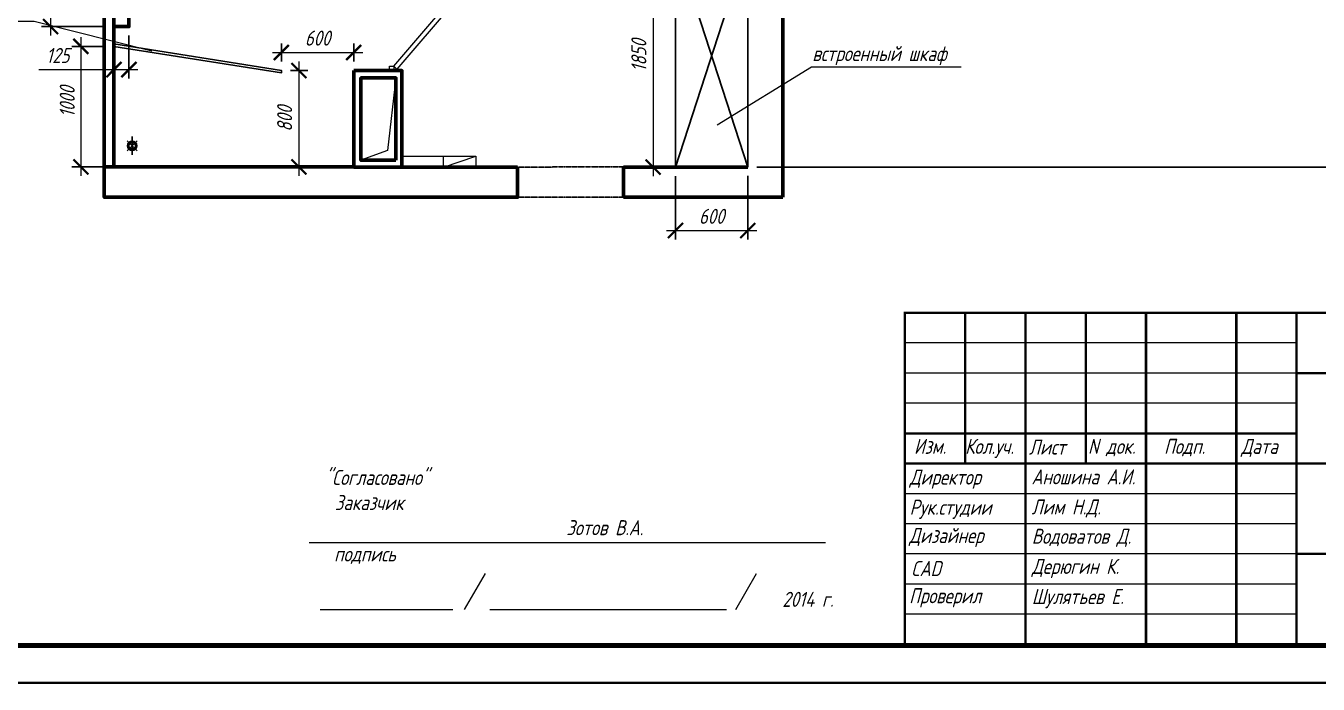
# Model space of a CAD drawing. Header units: millimetres. Extents: x 653176 to 972033, y 753746 to 925850.
# Drawn here: x 747950 to 758673, y 780229 to 785690 of the extents above; entities that cross this region are included whole.
import ezdxf

# ---------------------------------------------------------------- set-up
doc = ezdxf.new("R2010")
doc.units = ezdxf.units.MM
doc.header["$LTSCALE"] = 10
doc.linetypes.add('HIDDEN', pattern=[0.375, 0.25, -0.125])
doc.layers.get('0').update_dxf_attribs({"color": 65, "lineweight": 25})
for name, color, linetype, lineweight in [('AL', 7, 'Continuous', 30), ('AL1', 7, 'Continuous', 20), ('stamp', 253, 'Continuous', 18), ('wall', 95, 'Continuous', 60), ('двери', 202, 'Continuous', 9), ('МЕБ', 255, 'Continuous', 20), ('проем', 252, 'Continuous', 13), ('размh150', 7, 'Continuous', 9), ('размеры', 250, 'Continuous', 0), ('Текст', 132, 'Continuous', 25), ('штрих', 22, 'Continuous', 0)]:
    doc.layers.add(name, color=color, linetype=linetype, lineweight=lineweight)
doc.layers.add('Мебель', color=7, linetype='Continuous')
doc.styles.add('ГОСТ тип А', font='gost_a.shx', dxfattribs={"oblique": 15, "height": 125})
doc.dimstyles.new('ГОСТ тип А', dxfattribs={"dimtxt": 125, "dimasz": 125, "dimexe": 75, "dimexo": 75, "dimgap": 50, "dimtad": 1, "dimdec": 0, "dimrnd": 5, "dimtxsty": 'ГОСТ тип А', "dimblk": 'ARCHTICK', "dimcen": 50, "dimdle": 75, "dimadec": 0, "dimazin": 0, "dimtfac": 1, "dimtdec": 0, "dimtmove": 1, "dimatfit": 2, "dimfxl": 1, "dimlwd": 9, "dimarcsym": 0})

# ---------------------------------------------------------------- blocks, each defined once
blk = doc.blocks.new('дверь')
at = {"layer": 'двери'}
for points in [[(563764, 910696), (563734, 910696), (563734, 910661), (563764, 910661)], [(564498, 910655), (563953, 910190), (563977, 910163), (564521, 910628)], [(564534, 910691), (564498, 910691), (564498, 910655), (564534, 910655)]]:
    blk.add_lwpolyline(points, close=True, dxfattribs=at)
blk.add_arc((564389, 910696), 626, 183.2052, 238.7851, dxfattribs=at)
blk = doc.blocks.new('_ARCHTICK')
at = {"color": 0, "linetype": 'ByBlock', "ltscale": 50, "const_width": 0.15}
blk.add_lwpolyline([(-0.5, -0.5), (0.5, 0.5)], dxfattribs=at)
blk = doc.blocks.new('*D697')
at = {"layer": 'Defpoints', "color": 0, "lineweight": 90, "transparency": 16777216}
for p in [(753340, 786369), (753154, 784519), (753340, 784519)]:
    blk.add_point(p, dxfattribs=at)
at = {"layer": 'размh150', "color": 0, "lineweight": 9, "transparency": 16777216}
blk.add_line((753154, 786444), (753154, 784444), dxfattribs=at)
at = {"layer": 'размh150', "color": 0, "lineweight": -2, "transparency": 16777216}
for p, q in [((753265, 786369), (753079, 786369)), ((753265, 784519), (753079, 784519))]:
    blk.add_line(p, q, dxfattribs=at)
at = {"layer": 'размh150', "color": 0, "lineweight": 9, "transparency": 16777216, "xscale": 125, "yscale": 125, "zscale": 125}
for p, rotation in [((753154, 786369), 90), ((753154, 784519), 270)]:
    blk.add_blockref('_ARCHTICK', p, dxfattribs=dict(at, rotation=rotation))
at = {"layer": 'размh150', "color": 0, "transparency": 16777216, "insert": (753036, 785444), "char_height": 125, "attachment_point": 5, "rotation": 90, "style": 'ГОСТ тип А'}
blk.add_mtext('1850', dxfattribs=at)
blk = doc.blocks.new('*D699')
at = {"layer": 'Defpoints', "color": 0, "lineweight": 90, "transparency": 16777216}
for p in [(750070, 785319), (750070, 784520), (750215, 784520)]:
    blk.add_point(p, dxfattribs=at)
at = {"layer": 'размh150', "color": 0, "lineweight": 9, "transparency": 16777216}
blk.add_line((750215, 785394), (750215, 784445), dxfattribs=at)
at = {"layer": 'размh150', "color": 0, "lineweight": -2, "transparency": 16777216}
for p, q in [((750145, 785319), (750290, 785319)), ((750145, 784520), (750290, 784520))]:
    blk.add_line(p, q, dxfattribs=at)
at = {"layer": 'размh150', "color": 0, "lineweight": 9, "transparency": 16777216, "xscale": 125, "yscale": 125, "zscale": 125}
for p, rotation in [((750215, 785319), 90), ((750215, 784520), 270)]:
    blk.add_blockref('_ARCHTICK', p, dxfattribs=dict(at, rotation=rotation))
at = {"layer": 'размh150', "color": 0, "transparency": 16777216, "insert": (750097, 784919), "char_height": 125, "attachment_point": 5, "rotation": 90, "style": 'ГОСТ тип А'}
blk.add_mtext('800', dxfattribs=at)
blk = doc.blocks.new('*D700')
at = {"layer": 'Defpoints', "color": 0, "lineweight": 90, "transparency": 16777216}
for p in [(748680, 785520), (748406, 784520), (748681, 784520)]:
    blk.add_point(p, dxfattribs=at)
at = {"layer": 'размh150', "color": 0, "lineweight": 9, "transparency": 16777216}
blk.add_line((748406, 785595), (748406, 784445), dxfattribs=at)
at = {"layer": 'размh150', "color": 0, "lineweight": -2, "transparency": 16777216}
for p, q in [((748605, 785520), (748331, 785520)), ((748606, 784520), (748331, 784520))]:
    blk.add_line(p, q, dxfattribs=at)
at = {"layer": 'размh150', "color": 0, "lineweight": 9, "transparency": 16777216, "xscale": 125, "yscale": 125, "zscale": 125}
for p, rotation in [((748406, 785520), 90), ((748406, 784520), 270)]:
    blk.add_blockref('_ARCHTICK', p, dxfattribs=dict(at, rotation=rotation))
at = {"layer": 'размh150', "color": 0, "transparency": 16777216, "insert": (748293, 785060), "char_height": 125, "attachment_point": 5, "rotation": 90, "style": 'ГОСТ тип А'}
blk.add_mtext('1000', dxfattribs=at)
blk = doc.blocks.new('*D701')
at = {"layer": 'Defpoints', "color": 0, "lineweight": 90, "transparency": 16777216}
for p in [(748681, 785684), (748805, 785684), (748805, 785327)]:
    blk.add_point(p, dxfattribs=at)
at = {"layer": 'размh150', "color": 0, "lineweight": -2, "transparency": 16777216}
for p, q in [((748681, 785609), (748681, 785252)), ((748805, 785609), (748805, 785252))]:
    blk.add_line(p, q, dxfattribs=at)
at = {"layer": 'размh150', "color": 0, "lineweight": 9, "transparency": 16777216}
for p, q in [((748057, 785327), (748681, 785327)), ((748606, 785327), (748880, 785327))]:
    blk.add_line(p, q, dxfattribs=at)
at = {"layer": 'размh150', "color": 0, "lineweight": 9, "transparency": 16777216, "xscale": 125, "yscale": 125, "zscale": 125, "rotation": 180}
blk.add_blockref('_ARCHTICK', (748681, 785327), dxfattribs=at)
at = {"layer": 'размh150', "color": 0, "lineweight": 9, "transparency": 16777216, "xscale": 125, "yscale": 125, "zscale": 125}
blk.add_blockref('_ARCHTICK', (748805, 785327), dxfattribs=at)
at = {"layer": 'размh150', "color": 0, "transparency": 16777216, "insert": (748215, 785444), "char_height": 125, "attachment_point": 5, "style": 'ГОСТ тип А'}
blk.add_mtext('125', dxfattribs=at)
blk = doc.blocks.new('*D704')
at = {"layer": 'Defpoints', "color": 0, "lineweight": 90, "transparency": 16777216}
for p in [(753340, 784519), (753940, 784520), (753940, 783992)]:
    blk.add_point(p, dxfattribs=at)
at = {"layer": 'размh150', "color": 0, "lineweight": -2, "transparency": 16777216}
for p, q in [((753340, 784444), (753340, 783917)), ((753940, 784445), (753940, 783917))]:
    blk.add_line(p, q, dxfattribs=at)
at = {"layer": 'размh150', "color": 0, "lineweight": 9, "transparency": 16777216}
blk.add_line((753265, 783992), (754015, 783992), dxfattribs=at)
at = {"layer": 'размh150', "color": 0, "lineweight": 9, "transparency": 16777216, "xscale": 125, "yscale": 125, "zscale": 125, "rotation": 180}
blk.add_blockref('_ARCHTICK', (753340, 783992), dxfattribs=at)
at = {"layer": 'размh150', "color": 0, "lineweight": 9, "transparency": 16777216, "xscale": 125, "yscale": 125, "zscale": 125}
blk.add_blockref('_ARCHTICK', (753940, 783992), dxfattribs=at)
at = {"layer": 'размh150', "color": 0, "transparency": 16777216, "insert": (753640, 784110), "char_height": 125, "attachment_point": 5, "style": 'ГОСТ тип А'}
blk.add_mtext('600', dxfattribs=at)
blk = doc.blocks.new('*D727')
at = {"layer": 'Defpoints', "color": 0, "lineweight": 90, "transparency": 16777216}
for p in [(748680, 786284), (748155, 785684), (748681, 785684)]:
    blk.add_point(p, dxfattribs=at)
at = {"layer": 'размh150', "color": 0, "lineweight": 9, "transparency": 16777216}
blk.add_line((748155, 786359), (748155, 785609), dxfattribs=at)
at = {"layer": 'размh150', "color": 0, "lineweight": -2, "transparency": 16777216}
for p, q in [((748605, 786284), (748080, 786284)), ((748606, 785684), (748080, 785684))]:
    blk.add_line(p, q, dxfattribs=at)
at = {"layer": 'размh150', "color": 0, "lineweight": 9, "transparency": 16777216, "xscale": 125, "yscale": 125, "zscale": 125}
for p, rotation in [((748155, 786284), 90), ((748155, 785684), 270)]:
    blk.add_blockref('_ARCHTICK', p, dxfattribs=dict(at, rotation=rotation))
at = {"layer": 'размh150', "color": 0, "transparency": 16777216, "insert": (748037, 786011), "char_height": 125, "attachment_point": 5, "rotation": 90, "style": 'ГОСТ тип А'}
blk.add_mtext('600', dxfattribs=at)
blk = doc.blocks.new('*D731')
at = {"layer": 'Defpoints', "color": 0, "lineweight": 90, "transparency": 16777216}
for p in [(750670, 785469), (750070, 785320), (750670, 785319)]:
    blk.add_point(p, dxfattribs=at)
at = {"layer": 'размh150', "color": 0, "lineweight": 9, "transparency": 16777216}
blk.add_line((749995, 785469), (750745, 785469), dxfattribs=at)
at = {"layer": 'размh150', "color": 0, "lineweight": -2, "transparency": 16777216}
for p, q in [((750070, 785395), (750070, 785544)), ((750670, 785394), (750670, 785544))]:
    blk.add_line(p, q, dxfattribs=at)
at = {"layer": 'размh150', "color": 0, "lineweight": 9, "transparency": 16777216, "xscale": 125, "yscale": 125, "zscale": 125, "rotation": 180}
blk.add_blockref('_ARCHTICK', (750070, 785469), dxfattribs=at)
at = {"layer": 'размh150', "color": 0, "lineweight": 9, "transparency": 16777216, "xscale": 125, "yscale": 125, "zscale": 125}
blk.add_blockref('_ARCHTICK', (750670, 785469), dxfattribs=at)
at = {"layer": 'размh150', "color": 0, "transparency": 16777216, "insert": (750370, 785588), "char_height": 125, "attachment_point": 5, "style": 'ГОСТ тип А'}
blk.add_mtext('600', dxfattribs=at)
blk = doc.blocks.new('*D791')
at = {"layer": 'Defpoints', "color": 0, "lineweight": 90, "transparency": 16777216}
for p in [(751735, 791584), (759180, 791584), (753940, 784519)]:
    blk.add_point(p, dxfattribs=at)
at = {"layer": 'размеры', "color": 0, "lineweight": -2, "transparency": 16777216}
for p, q in [((751810, 791584), (759255, 791584)), ((754015, 784519), (759255, 784519))]:
    blk.add_line(p, q, dxfattribs=at)
at = {"layer": 'размеры', "color": 0, "lineweight": 9, "transparency": 16777216}
blk.add_line((759180, 784444), (759180, 791659), dxfattribs=at)
at = {"layer": 'размеры', "color": 0, "lineweight": 9, "transparency": 16777216, "xscale": 125, "yscale": 125, "zscale": 125}
for p, rotation in [((759180, 791584), 90), ((759180, 784519), 270)]:
    blk.add_blockref('_ARCHTICK', p, dxfattribs=dict(at, rotation=rotation))
at = {"layer": 'размеры', "color": 0, "lineweight": 90, "transparency": 16777216, "insert": (759067, 788051), "char_height": 125, "attachment_point": 5, "rotation": 90, "style": 'ГОСТ тип А'}
blk.add_mtext('7065', dxfattribs=at)

msp = doc.modelspace()

# ---------------------------------------------------------------- linework, layer by layer
at = {"layer": 'AL', "color": 7, "const_width": 20}
msp.add_lwpolyline([(743813.9, 795089.1), (764813.9, 795089.1), (764813.9, 780239.1), (743813.9, 780239.1), (743813.9, 795089.1)], dxfattribs=at)
for points in [[(744863.9, 794789.1), (764513.9, 794789.1), (764513.9, 780539.1), (744863.9, 780539.1)], [(744873.9, 794779.1), (764503.9, 794779.1), (764503.9, 780549.1), (744873.9, 780549.1)], [(744883.9, 794769.1), (764493.9, 794769.1), (764493.9, 780559.1), (744883.9, 780559.1)]]:
    msp.add_lwpolyline(points, close=True, dxfattribs=at)
at = {"layer": 'AL1'}
msp.add_line((748680.7, 784519.7), (748678, 785519.7), dxfattribs=at)
at = {"layer": 'stamp'}
for p, q in [((758493.9, 783059.1), (755243.9, 783059.1)), ((758493.9, 782809.1), (755243.9, 782809.1)), ((758493.9, 782559.1), (755243.9, 782559.1)), ((758493.9, 781809.1), (755243.9, 781809.1)), ((758493.9, 781559.1), (755243.9, 781559.1)), ((758493.9, 781309.1), (755243.9, 781309.1)), ((758493.9, 781059.1), (755243.9, 781059.1)), ((758493.9, 780809.1), (755243.9, 780809.1))]:
    msp.add_line(p, q, dxfattribs=at)
msp.add_lwpolyline([(764493.9, 783309.1, 20, 20, 0), (755243.9, 783309.1, 20, 20, 0), (755243.9, 780559.1, 0, 0, 0)], format="xyseb", dxfattribs=at)
at = {"layer": 'stamp', "const_width": 20}
for points in [[(755743.9, 783309.1), (755743.9, 782059.1)], [(756243.9, 783309.1), (756243.9, 780559.1)], [(756743.9, 783309.1), (756743.9, 782059.1)], [(757243.9, 783309.1), (757243.9, 780559.1)], [(757993.9, 783309.1), (757993.9, 780559.1)], [(758493.9, 783309.1), (758493.9, 780559.1)], [(764493.9, 782809.1), (758493.9, 782809.1)], [(758493.9, 782309.1), (755243.9, 782309.1)], [(764493.9, 782059.1), (755243.9, 782059.1)], [(764493.9, 781309.1), (758493.9, 781309.1)]]:
    msp.add_lwpolyline(points, dxfattribs=at)
at = {"layer": 'stamp', "ltscale": 200}
for points in [[(750299.4, 781403.1), (754584.5, 781403.1)], [(750392.8, 780849.4), (751493, 780849.4)], [(751798.3, 780849.4), (753762.8, 780849.4)]]:
    msp.add_lwpolyline(points, dxfattribs=at)
at = {"layer": 'wall'}
for p, q in [((748679.7, 786893.7), (748680.7, 784519.7)), ((754229.7, 786368.7), (754229.7, 784268.7)), ((748600.7, 784519.7), (750669.7, 784519.7)), ((751069.7, 784518.7), (752029.7, 784518.7)), ((752029.7, 784267.7), (752029.7, 784518.7)), ((752909.7, 784268.7), (752909.7, 784519.7)), ((754229.7, 784268.7), (752909.7, 784268.7))]:
    msp.add_line(p, q, dxfattribs=at)
for points in [[(752029.7, 784518.7), (752029.7, 784268.7), (748600.7, 784268.7), (748600.7, 791983.7)], [(753939.7, 784518.7), (752909.7, 784518.7)]]:
    msp.add_lwpolyline(points, dxfattribs=at)
for points in [[(748804, 786284.1), (748679.6, 786284.1), (748680.6, 785684.1), (748805, 785684.1)], [(750669.7, 785318.7), (751069.7, 785318.7), (751069.7, 784518.7), (750669.7, 784518.7)], [(751020.6, 784575.2), (750729.7, 784575.2), (750729.7, 785258.4), (751020.6, 785258.4)]]:
    msp.add_lwpolyline(points, close=True, dxfattribs=at)
at = {"layer": 'МЕБ'}
for p, q in [((751069.7, 784518.7), (751069.7, 784608.7)), ((751069.7, 784608.7), (751684.7, 784608.7)), ((751684.7, 784608.7), (751684.7, 784518.7))]:
    msp.add_line(p, q, dxfattribs=at)
for points in [[(748994.5, 785479.1), (748018.9, 785725.3), (745999.9, 785725.3)], [(751020.6, 785258.4), (750951.1, 784654.7), (750729.7, 784575.2)], [(753687, 784867.6), (754469.5, 785350), (755709.6, 785350)]]:
    msp.add_lwpolyline(points, dxfattribs=at)
at = {"layer": 'Мебель', "color": 7, "lineweight": 25}
for p, q in [((748790.8, 784736.4), (748873.2, 784654)), ((748790.8, 784654), (748873.2, 784736.3)), ((748832, 784771.6), (748832, 784618.7))]:
    msp.add_line(p, q, dxfattribs=at)
at = {"layer": 'Мебель', "color": 7, "linetype": 'HIDDEN'}
for p, q in [((752029.7, 784518.7), (752909.7, 784519.7)), ((752029.7, 784267.7), (752909.7, 784268.7))]:
    msp.add_line(p, q, dxfattribs=at)
at = {"layer": 'Мебель', "color": 4, "linetype": 'Continuous', "ltscale": 0.5}
for points in [[(753939.7, 786368.7), (753339.7, 786368.7), (753339.7, 784518.7), (753939.7, 786368.7), (753939.7, 784518.7), (753339.7, 786368.7), (753339.7, 784518.7), (753939.7, 784518.7)], [(748680.3, 785519.7), (750069.7, 785299.7), (750069.7, 785319.7), (748680.3, 785539.7)]]:
    msp.add_lwpolyline(points, dxfattribs=at)
at = {"layer": 'Мебель', "color": 7, "linetype": 'HIDDEN', "ltscale": 0.5}
msp.add_lwpolyline([(753939.7, 786368.7), (753939.7, 784518.7), (753939.7, 784518.7)], dxfattribs=at)
at = {"layer": 'Мебель', "color": 7, "lineweight": 25}
for radius in [38.2, 27.2]:
    msp.add_circle((748832, 784695.2), radius, dxfattribs=at)
at = {"layer": 'проем'}
msp.add_lwpolyline([(751684.7, 784518.7), (751414.7, 784518.7), (751414.7, 784608.7), (751684.7, 784608.7)], close=True, dxfattribs=at)
msp.add_lwpolyline([(751414.7, 784518.7), (751684.7, 784608.7)], dxfattribs=at)
at = {"layer": 'штрих', "ltscale": 200}
for points in [[(751589.9, 780849.4), (751762.2, 781147.9)], [(753841.3, 780849.4), (754013.6, 781147.9)]]:
    msp.add_lwpolyline(points, dxfattribs=at)

# ---------------------------------------------------------------- block references
at = {"layer": 'МЕБ', "xscale": -1, "rotation": 89.85059172131649}
msp.add_blockref('дверь', (1663125.7, 1347475.9), dxfattribs=at)

# ---------------------------------------------------------------- texts
at = {"layer": 'stamp', "style": 'ГОСТ тип А', "oblique": 15}
for s, p in [('встроенный шкаф', (754475.3, 785397.5)), ('Изм.', (755318.9, 782139.1)), ('Кол.уч.', (755743.3, 782139.1)), ('Лист', (756272.5, 782133)), ('N док.', (756763, 782139.1)), ('Подп.', (757393.9, 782139.1)), ('Дата', (758034.4, 782139.1)), ('Директор', (755282.9, 781884.1)), ('Рук.студии', (755282.9, 781634.1)), ('Лим Н.Д.', (756294.2, 781636.5)), ('Дизайнер', (755278.8, 781399.7)), ('Водоватов Д.', (756296.8, 781393.3)), ('подпись', (750507.4, 781246.5)), ('CAD', (755293.5, 781125.8)), ('Дерюгин К.', (756296.8, 781143.3)), ('Проверил', (755278.8, 780899.7)), ('Шулятьев Е.', (756296.8, 780893.3))]:
    msp.add_text(s, height=125, dxfattribs=at).set_placement(p)
at = {"layer": 'stamp', "lineweight": 25, "style": 'ГОСТ тип А', "oblique": 15}
msp.add_text('Аношина А.И.', height=125, dxfattribs=at).set_placement((756294.2, 781886.5))
at = {"layer": 'Текст', "ltscale": 200, "char_height": 125, "attachment_point": 5, "style": 'ГОСТ тип А'}
for s, insert in [('  "Согласовано"\\PЗаказчик\\P                                            ^I^I^I^I^I^I^I^I^I        Зотов В.А.', (750798.4, 781735.3)), ('{\\Fgost_a|c238;20}14{\\Fgost_a|c238; }г{\\Fgost_a|c238;.}', (754438.5, 780932.5))]:
    msp.add_mtext(s, dxfattribs=dict(at, insert=insert))

# ---------------------------------------------------------------- dimensions: what is measured, and where the dimension line sits
at = {"layer": 'размh150'}
for base, p1, p2, angle, picture, middle in [((753153.6, 784518.7), (753339.7, 786368.7), (753339.7, 784518.7), 90, '*D697', (753153.6, 785443.7)), ((748155.4, 785684.1), (748680.1, 786284.1), (748680.6, 785684.1), 90, '*D727', (748155.4, 786011.4)), ((748805, 785327), (748680.8, 785684.1), (748805, 785684.1), 180, '*D701', (748214.6, 785327)), ((748405.6, 784519.7), (748680.3, 785519.7), (748680.7, 784519.7), 90, '*D700', (748405.6, 785059.7)), ((750669.7, 785469.4), (750069.7, 785319.7), (750669.7, 785318.7), 180, '*D731', (750369.7, 785469.4)), ((750215.111, 784519.6808), (750069.7049, 785319.1916), (750069.9209, 784519.6808), 90, '*D699', (750215.111, 784919.4362)), ((753939.7, 783991.8), (753339.7, 784518.7), (753939.7, 784519.5), 180, '*D704', (753639.7, 783991.8))]:
    dim = msp.add_linear_dim(base=base, p1=p1, p2=p2, angle=angle, dimstyle='ГОСТ тип А', dxfattribs=at)
    dim.commit()
    dim.dimension.update_dxf_attribs({"geometry": picture, "text_midpoint": middle, "dimtype": 160})
at = {"layer": 'размеры', "color": 1, "lineweight": 90}
dim = msp.add_linear_dim(base=(759179.9, 791583.7), p1=(753939.7, 784518.7), p2=(751734.7, 791583.7), angle=90, dimstyle='ГОСТ тип А', dxfattribs=at)
dim.commit()
dim.dimension.update_dxf_attribs({"geometry": '*D791', "text_midpoint": (759067.4, 788051.2)})

doc.saveas('drawing.dxf')
